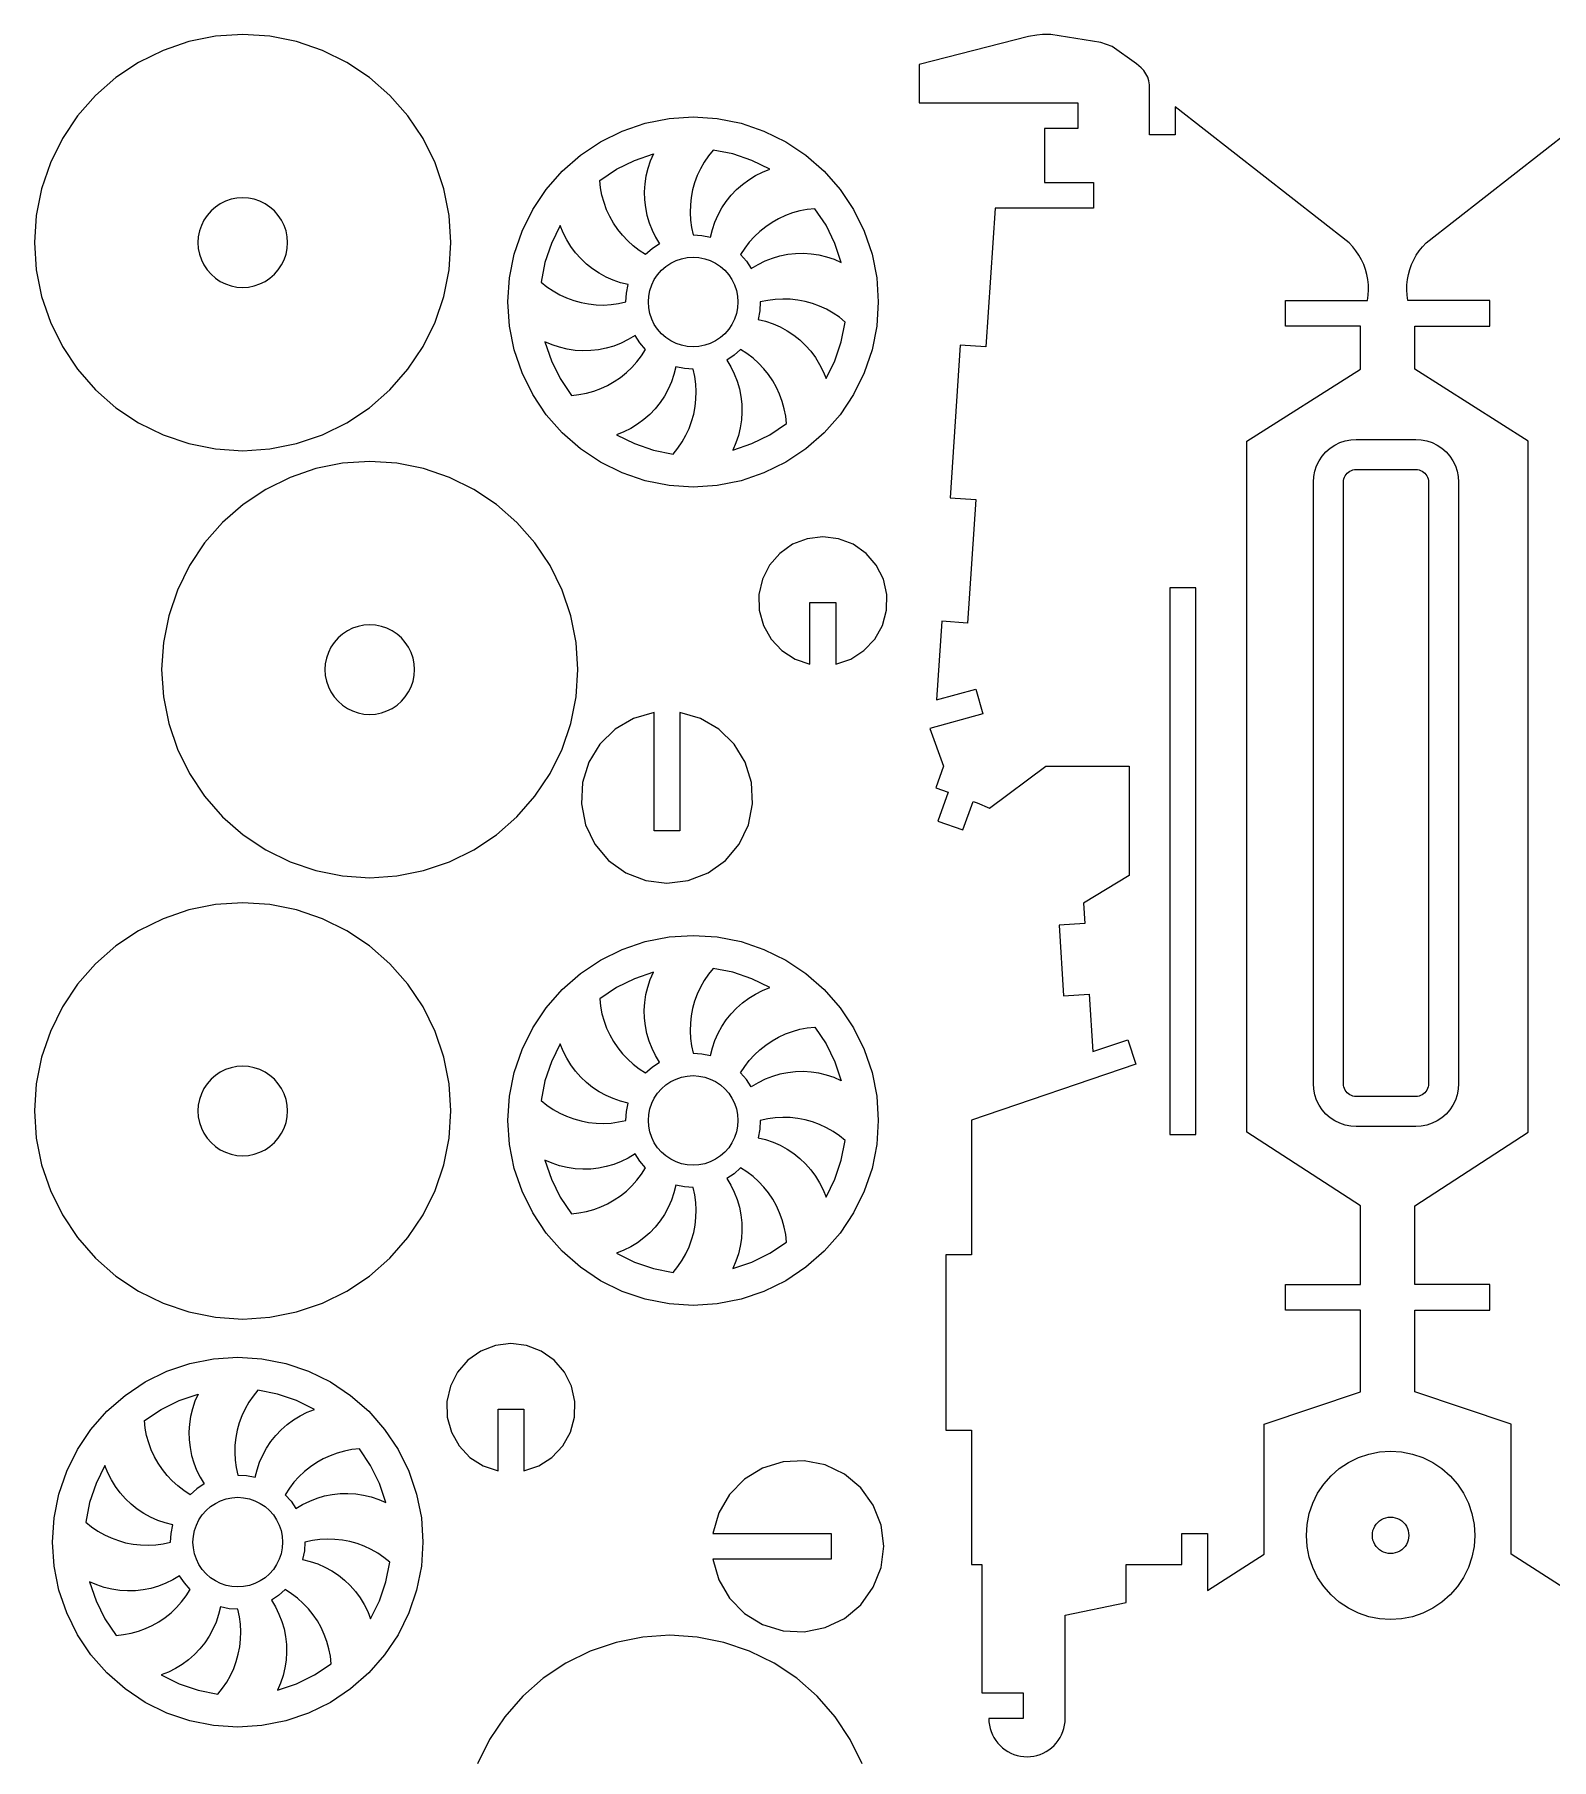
# Model space of a CAD drawing. Extents: x -629.5 to -535.7, y 368.1 to 423.3.
# Drawn here: x -629.43 to -599.98, y 389.8 to 423.31 of the extents above; entities that cross this region are included whole.
import ezdxf

# ---------------------------------------------------------------- set-up
doc = ezdxf.new("R2010")
doc.units = 0
doc.header["$MEASUREMENT"] = 0
doc.layers.get('0').update_dxf_attribs({"linetype": 'CONTINUOUS'})

msp = doc.modelspace()

# ---------------------------------------------------------------- linework, layer by layer
for points in [[(-624.341, 423.169), (-624.859, 423.272), (-625.387, 423.307), (-625.914, 423.272), (-626.433, 423.169), (-626.933, 422.999), (-627.408, 422.765), (-627.847, 422.471), (-628.245, 422.123), (-628.593, 421.725), (-628.887, 421.286), (-629.121, 420.811), (-629.291, 420.311), (-629.394, 419.792), (-629.429, 419.265), (-629.394, 418.737), (-629.291, 418.219), (-629.121, 417.718), (-628.887, 417.244), (-628.593, 416.804), (-628.245, 416.407), (-627.847, 416.058), (-627.408, 415.764), (-626.933, 415.531), (-626.433, 415.361), (-625.914, 415.257), (-625.387, 415.223), (-624.859, 415.257), (-624.341, 415.361), (-623.84, 415.531), (-623.366, 415.764), (-622.926, 416.058), (-622.529, 416.407), (-622.18, 416.804), (-621.886, 417.244), (-621.653, 417.718), (-621.483, 418.219), (-621.379, 418.737), (-621.345, 419.265), (-621.379, 419.792), (-621.483, 420.311), (-621.653, 420.811), (-621.886, 421.286), (-622.18, 421.725), (-622.529, 422.123), (-622.926, 422.471), (-623.366, 422.765), (-623.84, 422.999)], [(-611.036, 391.098), (-610.237, 391.098), (-610.237, 390.598), (-610.902, 390.598), (-610.899, 390.533), (-610.89, 390.469), (-610.876, 390.406), (-610.857, 390.344), (-610.832, 390.284), (-610.802, 390.227), (-610.767, 390.172), (-610.728, 390.121), (-610.684, 390.073), (-610.637, 390.03), (-610.585, 389.99), (-610.531, 389.955), (-610.473, 389.926), (-610.414, 389.901), (-610.352, 389.881), (-610.289, 389.867), (-610.225, 389.859), (-610.16, 389.856), (-610.095, 389.859), (-610.031, 389.867), (-609.968, 389.881), (-609.907, 389.901), (-609.847, 389.926), (-609.789, 389.955), (-609.735, 389.99), (-609.684, 390.03), (-609.636, 390.073), (-609.592, 390.121), (-609.553, 390.172), (-609.518, 390.227), (-609.488, 390.284), (-609.463, 390.344), (-609.444, 390.406), (-609.43, 390.469), (-609.421, 390.533), (-609.419, 390.598), (-609.419, 392.604), (-608.235, 392.853), (-608.235, 393.587), (-607.158, 393.587), (-607.158, 394.189), (-606.658, 394.189), (-606.658, 393.082), (-605.557, 393.791), (-605.557, 396.317), (-603.686, 396.941), (-603.686, 398.529), (-605.142, 398.529), (-605.142, 399.029), (-603.686, 399.029), (-603.686, 400.557), (-605.892, 401.984), (-605.892, 415.407), (-603.686, 416.808), (-603.686, 417.642), (-605.142, 417.642), (-605.142, 418.142), (-603.552, 418.142), (-603.538, 418.243), (-603.532, 418.344), (-603.534, 418.446), (-603.545, 418.547), (-603.564, 418.646), (-603.591, 418.744), (-603.625, 418.84), (-603.668, 418.932), (-603.718, 419.02), (-603.775, 419.104), (-603.838, 419.184), (-603.908, 419.257), (-607.286, 421.904), (-607.286, 421.357), (-607.785, 421.357), (-607.785, 422.332), (-607.796, 422.406), (-607.818, 422.478), (-607.851, 422.545), (-607.893, 422.607), (-607.944, 422.662), (-608.035, 422.736), (-608.509, 423.074), (-608.725, 423.154), (-609.696, 423.307), (-609.861, 423.306), (-609.971, 423.296), (-610.134, 423.268), (-612.252, 422.722), (-612.252, 421.98), (-609.172, 421.98), (-609.172, 421.48), (-609.821, 421.48), (-609.821, 420.435), (-608.873, 420.435), (-608.873, 419.935), (-610.781, 419.935), (-610.958, 417.237), (-611.457, 417.27), (-611.654, 414.306), (-611.156, 414.272), (-611.315, 411.876), (-611.814, 411.909), (-611.915, 410.382), (-611.155, 410.594), (-611.021, 410.112), (-612.048, 409.826), (-611.78, 409.097), (-611.929, 408.677), (-611.689, 408.592), (-611.889, 408.029), (-611.404, 407.857), (-611.207, 408.411), (-611.131, 408.384), (-610.889, 408.28), (-609.796, 409.097), (-608.179, 409.097), (-608.179, 406.969), (-609.063, 406.433), (-609.038, 406.04), (-609.537, 406.009), (-609.453, 404.633), (-608.954, 404.664), (-608.885, 403.551), (-608.206, 403.783), (-608.045, 403.309), (-611.239, 402.221), (-611.239, 399.602), (-611.739, 399.602), (-611.739, 396.2), (-611.239, 396.2), (-611.239, 393.587), (-611.036, 393.587)], [(-613.17, 417.18), (-613.321, 416.735), (-613.529, 416.313), (-613.791, 415.922), (-614.101, 415.569), (-614.454, 415.259), (-614.845, 414.998), (-615.267, 414.79), (-615.712, 414.639), (-616.173, 414.547), (-616.642, 414.516), (-617.111, 414.547), (-617.573, 414.639), (-618.018, 414.79), (-618.44, 414.998), (-618.83, 415.259), (-619.184, 415.569), (-619.494, 415.922), (-619.755, 416.313), (-619.963, 416.735), (-620.114, 417.18), (-620.206, 417.641), (-620.237, 418.111), (-620.206, 418.58), (-620.114, 419.041), (-619.963, 419.486), (-619.755, 419.908), (-619.494, 420.299), (-619.184, 420.652), (-618.83, 420.962), (-618.44, 421.224), (-618.018, 421.431), (-617.573, 421.583), (-617.111, 421.674), (-616.642, 421.705), (-616.173, 421.674), (-615.712, 421.583), (-615.267, 421.431), (-614.845, 421.224), (-614.454, 420.962), (-614.101, 420.652), (-613.791, 420.299), (-613.529, 419.908), (-613.321, 419.486), (-613.17, 419.041), (-613.079, 418.58), (-613.048, 418.111), (-613.079, 417.641)], [(-618.412, 420.183), (-618.439, 420.327), (-618.455, 420.473), (-618.131, 420.689), (-617.782, 420.862), (-617.413, 420.987), (-617.474, 420.847), (-617.522, 420.702), (-617.558, 420.554), (-617.581, 420.403), (-617.59, 420.25), (-617.586, 420.097), (-617.569, 419.946), (-617.539, 419.796), (-617.496, 419.649), (-617.441, 419.507), (-617.373, 419.37), (-617.294, 419.24), (-617.436, 419.145), (-617.564, 419.032), (-617.688, 419.112), (-617.804, 419.201), (-617.913, 419.299), (-618.014, 419.406), (-618.106, 419.521), (-618.188, 419.642), (-618.26, 419.77), (-618.322, 419.903), (-618.372, 420.041)], [(-616.642, 419.414), (-616.472, 419.403), (-616.305, 419.37), (-616.269, 419.518), (-616.22, 419.663), (-616.158, 419.803), (-616.085, 419.937), (-616, 420.064), (-615.905, 420.183), (-615.8, 420.294), (-615.685, 420.395), (-615.562, 420.485), (-615.432, 420.565), (-615.295, 420.633), (-615.153, 420.689), (-615.503, 420.862), (-615.872, 420.987), (-616.254, 421.063), (-616.346, 420.948), (-616.428, 420.827), (-616.5, 420.699), (-616.562, 420.566), (-616.613, 420.428), (-616.652, 420.287), (-616.68, 420.143), (-616.696, 419.997), (-616.701, 419.85), (-616.693, 419.703), (-616.674, 419.558)], [(-624.696, 419.794), (-624.771, 419.88), (-624.857, 419.955), (-624.952, 420.018), (-625.054, 420.069), (-625.162, 420.105), (-625.273, 420.127), (-625.387, 420.135), (-625.5, 420.127), (-625.612, 420.105), (-625.72, 420.069), (-625.822, 420.018), (-625.916, 419.955), (-626.002, 419.88), (-626.077, 419.794), (-626.14, 419.7), (-626.19, 419.598), (-626.227, 419.49), (-626.249, 419.378), (-626.257, 419.265), (-626.249, 419.151), (-626.227, 419.04), (-626.19, 418.932), (-626.14, 418.83), (-626.077, 418.735), (-626.002, 418.65), (-625.916, 418.574), (-625.822, 418.511), (-625.72, 418.461), (-625.612, 418.424), (-625.5, 418.402), (-625.387, 418.395), (-625.273, 418.402), (-625.162, 418.424), (-625.054, 418.461), (-624.952, 418.511), (-624.857, 418.574), (-624.771, 418.65), (-624.696, 418.735), (-624.633, 418.83), (-624.583, 418.932), (-624.546, 419.04), (-624.524, 419.151), (-624.517, 419.265), (-624.524, 419.378), (-624.546, 419.49), (-624.583, 419.598), (-624.633, 419.7)], [(-615.608, 418.904), (-615.513, 418.762), (-615.383, 418.842), (-615.246, 418.909), (-615.103, 418.965), (-614.957, 419.008), (-614.807, 419.038), (-614.655, 419.055), (-614.503, 419.058), (-614.35, 419.049), (-614.199, 419.026), (-614.051, 418.991), (-613.906, 418.942), (-613.766, 418.881), (-613.891, 419.25), (-614.063, 419.6), (-614.28, 419.923), (-614.426, 419.908), (-614.57, 419.88), (-614.712, 419.841), (-614.849, 419.79), (-614.983, 419.729), (-615.111, 419.657), (-615.232, 419.574), (-615.347, 419.483), (-615.454, 419.382), (-615.552, 419.273), (-615.641, 419.156), (-615.72, 419.032)], [(-619.393, 419.25), (-619.519, 418.881), (-619.595, 418.499), (-619.48, 418.407), (-619.359, 418.325), (-619.231, 418.252), (-619.098, 418.191), (-618.96, 418.14), (-618.818, 418.1), (-618.674, 418.073), (-618.528, 418.056), (-618.382, 418.052), (-618.235, 418.06), (-618.089, 418.079), (-617.946, 418.111), (-617.935, 418.281), (-617.902, 418.448), (-618.05, 418.484), (-618.195, 418.533), (-618.334, 418.595), (-618.468, 418.668), (-618.595, 418.753), (-618.715, 418.848), (-618.825, 418.953), (-618.926, 419.068), (-619.017, 419.191), (-619.097, 419.321), (-619.165, 419.457), (-619.221, 419.599)], [(-616.867, 418.951), (-616.756, 418.973), (-616.642, 418.981), (-616.529, 418.973), (-616.417, 418.951), (-616.309, 418.914), (-616.207, 418.864), (-616.113, 418.801), (-616.027, 418.726), (-615.952, 418.64), (-615.889, 418.546), (-615.838, 418.444), (-615.802, 418.336), (-615.78, 418.224), (-615.772, 418.111), (-615.78, 417.997), (-615.802, 417.885), (-615.838, 417.778), (-615.889, 417.676), (-615.952, 417.581), (-616.027, 417.495), (-616.113, 417.42), (-616.207, 417.357), (-616.309, 417.307), (-616.417, 417.27), (-616.529, 417.248), (-616.642, 417.241), (-616.756, 417.248), (-616.867, 417.27), (-616.975, 417.307), (-617.077, 417.357), (-617.172, 417.42), (-617.257, 417.495), (-617.333, 417.581), (-617.396, 417.676), (-617.446, 417.778), (-617.483, 417.885), (-617.505, 417.997), (-617.512, 418.111), (-617.505, 418.224), (-617.483, 418.336), (-617.446, 418.444), (-617.396, 418.546), (-617.333, 418.64), (-617.257, 418.726), (-617.172, 418.801), (-617.077, 418.864), (-616.975, 418.914)], [(-613.69, 417.722), (-613.804, 417.814), (-613.926, 417.896), (-614.054, 417.969), (-614.187, 418.031), (-614.325, 418.081), (-614.466, 418.121), (-614.61, 418.149), (-614.756, 418.165), (-614.903, 418.169), (-615.05, 418.161), (-615.195, 418.142), (-615.339, 418.111), (-615.35, 417.94), (-615.383, 417.773), (-615.235, 417.737), (-615.09, 417.688), (-614.95, 417.626), (-614.816, 417.553), (-614.689, 417.469), (-614.57, 417.373), (-614.459, 417.268), (-614.358, 417.153), (-614.267, 417.031), (-614.188, 416.9), (-614.12, 416.764), (-614.063, 416.622), (-613.891, 416.971), (-613.766, 417.34)], [(-619.005, 416.298), (-618.859, 416.314), (-618.714, 416.341), (-618.573, 416.38), (-618.435, 416.431), (-618.302, 416.492), (-618.174, 416.565), (-618.052, 416.647), (-617.938, 416.739), (-617.831, 416.839), (-617.733, 416.948), (-617.643, 417.065), (-617.564, 417.189), (-617.677, 417.317), (-617.771, 417.459), (-617.902, 417.38), (-618.039, 417.312), (-618.181, 417.256), (-618.328, 417.214), (-618.477, 417.184), (-618.629, 417.167), (-618.782, 417.163), (-618.934, 417.172), (-619.085, 417.195), (-619.234, 417.231), (-619.378, 417.279), (-619.519, 417.34), (-619.393, 416.971), (-619.221, 416.622)], [(-614.83, 415.748), (-614.845, 415.894), (-614.873, 416.038), (-614.912, 416.18), (-614.963, 416.318), (-615.024, 416.451), (-615.096, 416.579), (-615.178, 416.701), (-615.27, 416.815), (-615.371, 416.922), (-615.48, 417.02), (-615.597, 417.109), (-615.72, 417.189), (-615.849, 417.076), (-615.99, 416.982), (-615.911, 416.851), (-615.844, 416.714), (-615.788, 416.572), (-615.745, 416.425), (-615.715, 416.276), (-615.698, 416.124), (-615.694, 415.971), (-615.704, 415.819), (-615.727, 415.668), (-615.762, 415.519), (-615.811, 415.374), (-615.872, 415.234), (-615.503, 415.36), (-615.153, 415.532)], [(-617.031, 415.158), (-616.939, 415.273), (-616.856, 415.394), (-616.784, 415.522), (-616.722, 415.655), (-616.672, 415.793), (-616.632, 415.934), (-616.604, 416.079), (-616.588, 416.224), (-616.584, 416.371), (-616.592, 416.518), (-616.611, 416.663), (-616.642, 416.807), (-616.812, 416.818), (-616.98, 416.851), (-617.016, 416.703), (-617.065, 416.558), (-617.126, 416.419), (-617.2, 416.285), (-617.284, 416.157), (-617.38, 416.038), (-617.485, 415.928), (-617.599, 415.827), (-617.722, 415.736), (-617.852, 415.656), (-617.989, 415.588), (-618.131, 415.532), (-617.782, 415.36), (-617.413, 415.234)], [(-604.429, 415.117), (-604.357, 415.199), (-604.275, 415.271), (-604.185, 415.332), (-604.087, 415.38), (-603.984, 415.415), (-603.877, 415.436), (-603.768, 415.443), (-602.615, 415.443), (-602.506, 415.436), (-602.399, 415.415), (-602.296, 415.38), (-602.198, 415.332), (-602.107, 415.271), (-602.025, 415.199), (-601.953, 415.117), (-601.893, 415.027), (-601.845, 414.929), (-601.81, 414.826), (-601.788, 414.719), (-601.781, 414.61), (-601.781, 402.929), (-601.788, 402.82), (-601.81, 402.713), (-601.845, 402.61), (-601.893, 402.512), (-601.953, 402.421), (-602.025, 402.339), (-602.107, 402.267), (-602.198, 402.207), (-602.296, 402.159), (-602.399, 402.124), (-602.506, 402.102), (-602.615, 402.095), (-603.768, 402.095), (-603.877, 402.102), (-603.984, 402.124), (-604.087, 402.159), (-604.185, 402.207), (-604.275, 402.267), (-604.357, 402.339), (-604.429, 402.421), (-604.49, 402.512), (-604.538, 402.61), (-604.573, 402.713), (-604.594, 402.82), (-604.601, 402.929), (-604.601, 414.61), (-604.594, 414.719), (-604.573, 414.826), (-604.538, 414.929), (-604.49, 415.027)], [(-622.392, 406.963), (-621.874, 407.066), (-621.373, 407.236), (-620.899, 407.47), (-620.46, 407.764), (-620.062, 408.113), (-619.713, 408.51), (-619.42, 408.95), (-619.186, 409.424), (-619.016, 409.924), (-618.913, 410.443), (-618.878, 410.971), (-618.913, 411.498), (-619.016, 412.017), (-619.186, 412.517), (-619.42, 412.992), (-619.713, 413.431), (-620.062, 413.829), (-620.46, 414.177), (-620.899, 414.471), (-621.373, 414.705), (-621.874, 414.875), (-622.392, 414.978), (-622.92, 415.012), (-623.448, 414.978), (-623.966, 414.875), (-624.467, 414.705), (-624.941, 414.471), (-625.381, 414.177), (-625.778, 413.829), (-626.127, 413.431), (-626.42, 412.992), (-626.654, 412.517), (-626.824, 412.017), (-626.927, 411.498), (-626.962, 410.971), (-626.927, 410.443), (-626.824, 409.924), (-626.654, 409.424), (-626.42, 408.95), (-626.127, 408.51), (-625.778, 408.113), (-625.381, 407.764), (-624.941, 407.47), (-624.467, 407.236), (-623.966, 407.066), (-623.448, 406.963), (-622.92, 406.929)], [(-602.384, 402.833), (-602.398, 402.804), (-602.416, 402.776), (-602.438, 402.752), (-602.462, 402.73), (-602.49, 402.712), (-602.519, 402.698), (-602.55, 402.687), (-602.582, 402.681), (-602.615, 402.679), (-603.768, 402.679), (-603.801, 402.681), (-603.833, 402.687), (-603.864, 402.698), (-603.893, 402.712), (-603.92, 402.73), (-603.945, 402.752), (-603.966, 402.776), (-603.985, 402.804), (-603.999, 402.833), (-604.009, 402.864), (-604.016, 402.896), (-604.018, 402.929), (-604.018, 414.61), (-604.016, 414.643), (-604.009, 414.675), (-603.999, 414.706), (-603.985, 414.735), (-603.966, 414.762), (-603.945, 414.787), (-603.92, 414.808), (-603.893, 414.826), (-603.864, 414.841), (-603.833, 414.851), (-603.801, 414.858), (-603.768, 414.86), (-602.615, 414.86), (-602.582, 414.858), (-602.55, 414.851), (-602.519, 414.841), (-602.49, 414.826), (-602.462, 414.808), (-602.438, 414.787), (-602.416, 414.762), (-602.398, 414.735), (-602.384, 414.706), (-602.373, 414.675), (-602.367, 414.643), (-602.365, 414.61), (-602.365, 402.929), (-602.367, 402.896), (-602.373, 402.864)], [(-614.374, 412.275), (-613.874, 412.275), (-613.874, 411.078), (-613.584, 411.176), (-613.327, 411.34), (-613.117, 411.562), (-612.968, 411.828), (-612.887, 412.123), (-612.881, 412.428), (-612.948, 412.726), (-613.086, 412.998), (-613.286, 413.229), (-613.536, 413.405), (-613.82, 413.514), (-614.124, 413.552), (-614.427, 413.514), (-614.711, 413.405), (-614.961, 413.229), (-615.161, 412.998), (-615.299, 412.726), (-615.366, 412.428), (-615.36, 412.123), (-615.279, 411.828), (-615.13, 411.562), (-614.92, 411.34), (-614.663, 411.176), (-614.374, 411.078)], [(-607.385, 412.561), (-607.385, 401.943), (-606.885, 401.943), (-606.885, 412.561)], [(-622.39, 411.661), (-622.485, 411.724), (-622.587, 411.774), (-622.695, 411.811), (-622.806, 411.833), (-622.92, 411.841), (-623.034, 411.833), (-623.145, 411.811), (-623.253, 411.774), (-623.355, 411.724), (-623.45, 411.661), (-623.535, 411.586), (-623.61, 411.5), (-623.673, 411.406), (-623.724, 411.304), (-623.76, 411.196), (-623.783, 411.084), (-623.79, 410.971), (-623.783, 410.857), (-623.76, 410.745), (-623.724, 410.638), (-623.673, 410.536), (-623.61, 410.441), (-623.535, 410.355), (-623.45, 410.28), (-623.355, 410.217), (-623.253, 410.167), (-623.145, 410.13), (-623.034, 410.108), (-622.92, 410.101), (-622.806, 410.108), (-622.695, 410.13), (-622.587, 410.167), (-622.485, 410.217), (-622.39, 410.28), (-622.305, 410.355), (-622.23, 410.441), (-622.167, 410.536), (-622.116, 410.638), (-622.08, 410.745), (-622.057, 410.857), (-622.05, 410.971), (-622.057, 411.084), (-622.08, 411.196), (-622.116, 411.304), (-622.167, 411.406), (-622.23, 411.5), (-622.305, 411.586)], [(-616.9, 407.842), (-617.4, 407.842), (-617.4, 410.135), (-617.798, 410.022), (-618.157, 409.815), (-618.453, 409.525), (-618.669, 409.171), (-618.791, 408.775), (-618.811, 408.362), (-618.729, 407.955), (-618.549, 407.582), (-618.283, 407.265), (-617.946, 407.023), (-617.561, 406.872), (-617.15, 406.82), (-616.738, 406.872), (-616.353, 407.023), (-616.016, 407.265), (-615.75, 407.582), (-615.57, 407.955), (-615.488, 408.362), (-615.508, 408.775), (-615.63, 409.171), (-615.846, 409.525), (-616.142, 409.815), (-616.501, 410.022), (-616.9, 410.135)], [(-627.847, 405.605), (-628.245, 405.257), (-628.593, 404.859), (-628.887, 404.42), (-629.121, 403.945), (-629.291, 403.445), (-629.394, 402.926), (-629.429, 402.399), (-629.394, 401.871), (-629.291, 401.353), (-629.121, 400.852), (-628.887, 400.378), (-628.593, 399.938), (-628.245, 399.541), (-627.847, 399.192), (-627.408, 398.898), (-626.933, 398.664), (-626.433, 398.495), (-625.914, 398.391), (-625.387, 398.357), (-624.859, 398.391), (-624.341, 398.495), (-623.84, 398.664), (-623.366, 398.898), (-622.926, 399.192), (-622.529, 399.541), (-622.18, 399.938), (-621.886, 400.378), (-621.653, 400.852), (-621.483, 401.353), (-621.379, 401.871), (-621.345, 402.399), (-621.379, 402.926), (-621.483, 403.445), (-621.653, 403.945), (-621.886, 404.42), (-622.18, 404.859), (-622.529, 405.257), (-622.926, 405.605), (-623.366, 405.899), (-623.84, 406.133), (-624.341, 406.303), (-624.859, 406.406), (-625.387, 406.44), (-625.914, 406.406), (-626.433, 406.303), (-626.933, 406.133), (-627.408, 405.899)], [(-613.321, 403.59), (-613.17, 403.145), (-613.079, 402.684), (-613.048, 402.215), (-613.079, 401.746), (-613.17, 401.284), (-613.321, 400.839), (-613.529, 400.418), (-613.791, 400.027), (-614.101, 399.673), (-614.454, 399.363), (-614.845, 399.102), (-615.267, 398.894), (-615.712, 398.743), (-616.173, 398.651), (-616.642, 398.62), (-617.111, 398.651), (-617.573, 398.743), (-618.018, 398.894), (-618.44, 399.102), (-618.83, 399.363), (-619.184, 399.673), (-619.494, 400.027), (-619.755, 400.418), (-619.963, 400.839), (-620.114, 401.284), (-620.206, 401.746), (-620.237, 402.215), (-620.206, 402.684), (-620.114, 403.145), (-619.963, 403.59), (-619.755, 404.012), (-619.494, 404.403), (-619.184, 404.756), (-618.83, 405.066), (-618.44, 405.328), (-618.018, 405.536), (-617.573, 405.687), (-617.111, 405.778), (-616.642, 405.809), (-616.173, 405.778), (-615.712, 405.687), (-615.267, 405.536), (-614.845, 405.328), (-614.454, 405.066), (-614.101, 404.756), (-613.791, 404.403), (-613.529, 404.012)], [(-617.436, 403.249), (-617.294, 403.344), (-617.373, 403.474), (-617.441, 403.611), (-617.496, 403.754), (-617.539, 403.9), (-617.569, 404.05), (-617.586, 404.202), (-617.59, 404.354), (-617.581, 404.507), (-617.558, 404.658), (-617.522, 404.806), (-617.474, 404.951), (-617.413, 405.091), (-617.782, 404.966), (-618.131, 404.794), (-618.455, 404.577), (-618.439, 404.431), (-618.412, 404.287), (-618.372, 404.145), (-618.322, 404.008), (-618.26, 403.874), (-618.188, 403.746), (-618.106, 403.625), (-618.014, 403.51), (-617.913, 403.403), (-617.804, 403.305), (-617.688, 403.216), (-617.564, 403.137)], [(-616.254, 405.167), (-616.346, 405.053), (-616.428, 404.931), (-616.5, 404.803), (-616.562, 404.67), (-616.613, 404.532), (-616.652, 404.391), (-616.68, 404.247), (-616.696, 404.101), (-616.701, 403.954), (-616.693, 403.807), (-616.674, 403.662), (-616.642, 403.518), (-616.472, 403.507), (-616.305, 403.474), (-616.269, 403.622), (-616.22, 403.767), (-616.158, 403.907), (-616.085, 404.041), (-616, 404.168), (-615.905, 404.287), (-615.8, 404.398), (-615.685, 404.499), (-615.562, 404.59), (-615.432, 404.669), (-615.295, 404.738), (-615.153, 404.794), (-615.503, 404.966), (-615.872, 405.091)], [(-614.28, 404.028), (-614.063, 403.704), (-613.891, 403.354), (-613.766, 402.985), (-613.906, 403.046), (-614.051, 403.095), (-614.199, 403.13), (-614.35, 403.153), (-614.503, 403.163), (-614.655, 403.159), (-614.807, 403.142), (-614.957, 403.112), (-615.103, 403.069), (-615.246, 403.013), (-615.383, 402.946), (-615.513, 402.867), (-615.608, 403.008), (-615.72, 403.137), (-615.641, 403.26), (-615.552, 403.377), (-615.454, 403.486), (-615.347, 403.587), (-615.232, 403.679), (-615.111, 403.761), (-614.983, 403.833), (-614.849, 403.894), (-614.712, 403.945), (-614.57, 403.984), (-614.426, 404.012)], [(-619.393, 403.354), (-619.519, 402.985), (-619.595, 402.603), (-619.48, 402.511), (-619.359, 402.429), (-619.231, 402.357), (-619.098, 402.295), (-618.96, 402.244), (-618.818, 402.205), (-618.674, 402.177), (-618.528, 402.161), (-618.382, 402.156), (-618.235, 402.164), (-618.089, 402.184), (-617.946, 402.215), (-617.935, 402.385), (-617.902, 402.552), (-618.05, 402.589), (-618.195, 402.638), (-618.334, 402.699), (-618.468, 402.772), (-618.595, 402.857), (-618.715, 402.952), (-618.825, 403.057), (-618.926, 403.172), (-619.017, 403.295), (-619.097, 403.425), (-619.165, 403.562), (-619.221, 403.704)], [(-626.077, 401.869), (-626.002, 401.783), (-625.916, 401.708), (-625.822, 401.645), (-625.72, 401.595), (-625.612, 401.558), (-625.5, 401.536), (-625.387, 401.529), (-625.273, 401.536), (-625.162, 401.558), (-625.054, 401.595), (-624.952, 401.645), (-624.857, 401.708), (-624.771, 401.783), (-624.696, 401.869), (-624.633, 401.964), (-624.583, 402.066), (-624.546, 402.173), (-624.524, 402.285), (-624.517, 402.399), (-624.524, 402.512), (-624.546, 402.624), (-624.583, 402.732), (-624.633, 402.834), (-624.696, 402.928), (-624.771, 403.014), (-624.857, 403.089), (-624.952, 403.152), (-625.054, 403.202), (-625.162, 403.239), (-625.273, 403.261), (-625.387, 403.269), (-625.5, 403.261), (-625.612, 403.239), (-625.72, 403.202), (-625.822, 403.152), (-625.916, 403.089), (-626.002, 403.014), (-626.077, 402.928), (-626.14, 402.834), (-626.19, 402.732), (-626.227, 402.624), (-626.249, 402.512), (-626.257, 402.399), (-626.249, 402.285), (-626.227, 402.173), (-626.19, 402.066), (-626.14, 401.964)], [(-616.975, 403.019), (-616.867, 403.055), (-616.756, 403.077), (-616.642, 403.085), (-616.529, 403.077), (-616.417, 403.055), (-616.309, 403.019), (-616.207, 402.968), (-616.113, 402.905), (-616.027, 402.83), (-615.952, 402.744), (-615.889, 402.65), (-615.838, 402.548), (-615.802, 402.44), (-615.78, 402.328), (-615.772, 402.215), (-615.78, 402.101), (-615.802, 401.99), (-615.838, 401.882), (-615.889, 401.78), (-615.952, 401.685), (-616.027, 401.6), (-616.113, 401.525), (-616.207, 401.461), (-616.309, 401.411), (-616.417, 401.374), (-616.529, 401.352), (-616.642, 401.345), (-616.756, 401.352), (-616.867, 401.374), (-616.975, 401.411), (-617.077, 401.461), (-617.172, 401.525), (-617.257, 401.6), (-617.333, 401.685), (-617.396, 401.78), (-617.446, 401.882), (-617.483, 401.99), (-617.505, 402.101), (-617.512, 402.215), (-617.505, 402.328), (-617.483, 402.44), (-617.446, 402.548), (-617.396, 402.65), (-617.333, 402.744), (-617.257, 402.83), (-617.172, 402.905), (-617.077, 402.968)], [(-613.69, 401.826), (-613.804, 401.918), (-613.926, 402.001), (-614.054, 402.073), (-614.187, 402.135), (-614.325, 402.186), (-614.466, 402.225), (-614.61, 402.253), (-614.756, 402.269), (-614.903, 402.273), (-615.05, 402.266), (-615.195, 402.246), (-615.339, 402.215), (-615.35, 402.045), (-615.383, 401.877), (-615.235, 401.841), (-615.09, 401.792), (-614.95, 401.731), (-614.816, 401.657), (-614.689, 401.573), (-614.57, 401.477), (-614.459, 401.372), (-614.358, 401.258), (-614.267, 401.135), (-614.188, 401.005), (-614.12, 400.868), (-614.063, 400.726), (-613.891, 401.075), (-613.766, 401.444)], [(-619.005, 400.402), (-618.859, 400.418), (-618.714, 400.445), (-618.573, 400.485), (-618.435, 400.535), (-618.302, 400.597), (-618.174, 400.669), (-618.052, 400.751), (-617.938, 400.843), (-617.831, 400.944), (-617.733, 401.053), (-617.643, 401.169), (-617.564, 401.293), (-617.677, 401.421), (-617.771, 401.563), (-617.902, 401.484), (-618.039, 401.416), (-618.181, 401.361), (-618.328, 401.318), (-618.477, 401.288), (-618.629, 401.271), (-618.782, 401.267), (-618.934, 401.276), (-619.085, 401.299), (-619.234, 401.335), (-619.378, 401.383), (-619.519, 401.444), (-619.393, 401.075), (-619.221, 400.726)], [(-614.83, 399.852), (-614.845, 399.998), (-614.873, 400.143), (-614.912, 400.284), (-614.963, 400.422), (-615.024, 400.555), (-615.096, 400.683), (-615.178, 400.805), (-615.27, 400.919), (-615.371, 401.026), (-615.48, 401.124), (-615.597, 401.214), (-615.72, 401.293), (-615.849, 401.18), (-615.99, 401.086), (-615.911, 400.955), (-615.844, 400.818), (-615.788, 400.676), (-615.745, 400.529), (-615.715, 400.38), (-615.698, 400.228), (-615.694, 400.075), (-615.704, 399.923), (-615.727, 399.772), (-615.762, 399.623), (-615.811, 399.479), (-615.872, 399.338), (-615.503, 399.464), (-615.153, 399.636)], [(-617.031, 399.262), (-616.939, 399.377), (-616.856, 399.498), (-616.784, 399.626), (-616.722, 399.759), (-616.672, 399.897), (-616.632, 400.039), (-616.604, 400.183), (-616.588, 400.329), (-616.584, 400.475), (-616.592, 400.622), (-616.611, 400.768), (-616.642, 400.911), (-616.812, 400.922), (-616.98, 400.955), (-617.016, 400.807), (-617.065, 400.663), (-617.126, 400.523), (-617.2, 400.389), (-617.284, 400.262), (-617.38, 400.142), (-617.485, 400.032), (-617.599, 399.931), (-617.722, 399.84), (-617.852, 399.76), (-617.989, 399.692), (-618.131, 399.636), (-617.782, 399.464), (-617.413, 399.338)], [(-620.429, 396.605), (-619.929, 396.605), (-619.929, 395.408), (-619.64, 395.505), (-619.383, 395.67), (-619.173, 395.892), (-619.023, 396.158), (-618.943, 396.453), (-618.936, 396.758), (-619.004, 397.056), (-619.142, 397.328), (-619.342, 397.559), (-619.591, 397.735), (-619.876, 397.844), (-620.179, 397.882), (-620.482, 397.844), (-620.767, 397.735), (-621.017, 397.559), (-621.217, 397.328), (-621.355, 397.056), (-621.422, 396.758), (-621.416, 396.453), (-621.335, 396.158), (-621.186, 395.892), (-620.976, 395.67), (-620.719, 395.505), (-620.429, 395.408)], [(-622.01, 393.093), (-622.161, 392.648), (-622.369, 392.226), (-622.631, 391.835), (-622.941, 391.482), (-623.294, 391.172), (-623.685, 390.911), (-624.107, 390.703), (-624.552, 390.552), (-625.013, 390.46), (-625.482, 390.429), (-625.952, 390.46), (-626.413, 390.552), (-626.858, 390.703), (-627.28, 390.911), (-627.671, 391.172), (-628.024, 391.482), (-628.334, 391.835), (-628.595, 392.226), (-628.803, 392.648), (-628.954, 393.093), (-629.046, 393.554), (-629.077, 394.024), (-629.046, 394.493), (-628.954, 394.954), (-628.803, 395.399), (-628.595, 395.821), (-628.334, 396.212), (-628.024, 396.565), (-627.671, 396.875), (-627.28, 397.136), (-626.858, 397.344), (-626.413, 397.496), (-625.952, 397.587), (-625.482, 397.618), (-625.013, 397.587), (-624.552, 397.496), (-624.107, 397.344), (-623.685, 397.136), (-623.294, 396.875), (-622.941, 396.565), (-622.631, 396.212), (-622.369, 395.821), (-622.161, 395.399), (-622.01, 394.954), (-621.919, 394.493), (-621.888, 394.024), (-621.919, 393.554)], [(-627.252, 396.096), (-627.279, 396.24), (-627.295, 396.386), (-626.971, 396.602), (-626.622, 396.775), (-626.253, 396.9), (-626.314, 396.76), (-626.362, 396.615), (-626.398, 396.466), (-626.421, 396.315), (-626.43, 396.163), (-626.426, 396.01), (-626.409, 395.859), (-626.379, 395.709), (-626.336, 395.562), (-626.281, 395.42), (-626.213, 395.283), (-626.134, 395.153), (-626.276, 395.058), (-626.404, 394.945), (-626.528, 395.025), (-626.644, 395.114), (-626.754, 395.212), (-626.854, 395.319), (-626.946, 395.433), (-627.028, 395.555), (-627.1, 395.683), (-627.162, 395.816), (-627.212, 395.954)], [(-625.482, 395.327), (-625.312, 395.316), (-625.145, 395.283), (-625.109, 395.431), (-625.06, 395.576), (-624.998, 395.716), (-624.925, 395.85), (-624.84, 395.977), (-624.745, 396.096), (-624.64, 396.207), (-624.525, 396.308), (-624.402, 396.398), (-624.272, 396.478), (-624.136, 396.546), (-623.993, 396.602), (-624.343, 396.775), (-624.712, 396.9), (-625.094, 396.976), (-625.186, 396.861), (-625.268, 396.74), (-625.341, 396.612), (-625.402, 396.479), (-625.453, 396.341), (-625.493, 396.2), (-625.52, 396.056), (-625.537, 395.91), (-625.541, 395.763), (-625.533, 395.616), (-625.514, 395.471)], [(-624.448, 394.817), (-624.353, 394.675), (-624.223, 394.755), (-624.086, 394.822), (-623.944, 394.878), (-623.797, 394.921), (-623.647, 394.951), (-623.495, 394.968), (-623.343, 394.971), (-623.19, 394.962), (-623.039, 394.939), (-622.891, 394.903), (-622.746, 394.855), (-622.606, 394.794), (-622.731, 395.163), (-622.904, 395.512), (-623.12, 395.836), (-623.266, 395.82), (-623.41, 395.793), (-623.552, 395.754), (-623.689, 395.703), (-623.823, 395.642), (-623.951, 395.57), (-624.072, 395.487), (-624.187, 395.396), (-624.294, 395.295), (-624.392, 395.186), (-624.481, 395.069), (-624.56, 394.945)], [(-603.526, 392.576), (-603.728, 392.644), (-603.92, 392.739), (-604.098, 392.858), (-604.259, 392.999), (-604.4, 393.16), (-604.519, 393.338), (-604.613, 393.529), (-604.682, 393.732), (-604.724, 393.942), (-604.738, 394.155), (-604.724, 394.369), (-604.682, 394.579), (-604.613, 394.781), (-604.519, 394.973), (-604.4, 395.151), (-604.259, 395.312), (-604.098, 395.453), (-603.92, 395.572), (-603.728, 395.666), (-603.526, 395.735), (-603.316, 395.777), (-603.102, 395.791), (-602.889, 395.777), (-602.679, 395.735), (-602.476, 395.666), (-602.285, 395.572), (-602.107, 395.453), (-601.946, 395.312), (-601.805, 395.151), (-601.686, 394.973), (-601.591, 394.781), (-601.523, 394.579), (-601.481, 394.369), (-601.467, 394.155), (-601.481, 393.942), (-601.523, 393.732), (-601.591, 393.529), (-601.686, 393.338), (-601.805, 393.16), (-601.946, 392.999), (-602.107, 392.858), (-602.285, 392.739), (-602.476, 392.644), (-602.679, 392.576), (-602.889, 392.534), (-603.102, 392.52), (-603.316, 392.534)], [(-628.233, 395.163), (-628.359, 394.794), (-628.435, 394.412), (-628.32, 394.32), (-628.199, 394.238), (-628.071, 394.165), (-627.938, 394.104), (-627.8, 394.053), (-627.659, 394.013), (-627.514, 393.985), (-627.368, 393.969), (-627.222, 393.965), (-627.075, 393.973), (-626.93, 393.992), (-626.786, 394.024), (-626.775, 394.194), (-626.742, 394.361), (-626.89, 394.397), (-627.035, 394.446), (-627.174, 394.508), (-627.308, 394.581), (-627.435, 394.666), (-627.555, 394.761), (-627.665, 394.866), (-627.766, 394.981), (-627.857, 395.103), (-627.937, 395.234), (-628.005, 395.37), (-628.061, 395.512)], [(-613.964, 394.193), (-613.964, 393.693), (-616.257, 393.693), (-616.144, 393.294), (-615.937, 392.935), (-615.647, 392.639), (-615.293, 392.423), (-614.897, 392.301), (-614.484, 392.281), (-614.077, 392.363), (-613.704, 392.543), (-613.387, 392.809), (-613.145, 393.146), (-612.994, 393.532), (-612.942, 393.943), (-612.994, 394.354), (-613.145, 394.74), (-613.387, 395.076), (-613.704, 395.343), (-614.077, 395.522), (-614.484, 395.605), (-614.897, 395.584), (-615.293, 395.462), (-615.647, 395.247), (-615.937, 394.95), (-616.144, 394.592), (-616.257, 394.193)], [(-625.708, 394.864), (-625.596, 394.886), (-625.482, 394.894), (-625.369, 394.886), (-625.257, 394.864), (-625.149, 394.827), (-625.047, 394.777), (-624.953, 394.714), (-624.867, 394.639), (-624.792, 394.553), (-624.729, 394.459), (-624.679, 394.356), (-624.642, 394.249), (-624.62, 394.137), (-624.612, 394.024), (-624.62, 393.91), (-624.642, 393.798), (-624.679, 393.691), (-624.729, 393.588), (-624.792, 393.494), (-624.867, 393.408), (-624.953, 393.333), (-625.047, 393.27), (-625.149, 393.22), (-625.257, 393.183), (-625.369, 393.161), (-625.482, 393.153), (-625.596, 393.161), (-625.708, 393.183), (-625.815, 393.22), (-625.917, 393.27), (-626.012, 393.333), (-626.098, 393.408), (-626.173, 393.494), (-626.236, 393.588), (-626.286, 393.691), (-626.323, 393.798), (-626.345, 393.91), (-626.352, 394.024), (-626.345, 394.137), (-626.323, 394.249), (-626.286, 394.356), (-626.236, 394.459), (-626.173, 394.553), (-626.098, 394.639), (-626.012, 394.714), (-625.917, 394.777), (-625.815, 394.827)], [(-603.194, 393.814), (-603.237, 393.829), (-603.279, 393.849), (-603.317, 393.875), (-603.352, 393.905), (-603.383, 393.94), (-603.408, 393.979), (-603.429, 394.02), (-603.444, 394.064), (-603.453, 394.109), (-603.456, 394.155), (-603.453, 394.201), (-603.444, 394.247), (-603.429, 394.291), (-603.408, 394.332), (-603.383, 394.37), (-603.352, 394.405), (-603.317, 394.436), (-603.279, 394.461), (-603.237, 394.482), (-603.194, 394.497), (-603.148, 394.506), (-603.102, 394.509), (-603.056, 394.506), (-603.011, 394.497), (-602.967, 394.482), (-602.926, 394.461), (-602.887, 394.436), (-602.852, 394.405), (-602.822, 394.37), (-602.796, 394.332), (-602.776, 394.291), (-602.761, 394.247), (-602.752, 394.201), (-602.749, 394.155), (-602.752, 394.109), (-602.761, 394.064), (-602.776, 394.02), (-602.796, 393.979), (-602.822, 393.94), (-602.852, 393.905), (-602.887, 393.875), (-602.926, 393.849), (-602.967, 393.829), (-603.011, 393.814), (-603.056, 393.805), (-603.102, 393.802), (-603.148, 393.805)], [(-622.53, 393.635), (-622.644, 393.727), (-622.766, 393.809), (-622.894, 393.882), (-623.027, 393.943), (-623.165, 393.994), (-623.306, 394.034), (-623.45, 394.062), (-623.596, 394.078), (-623.743, 394.082), (-623.89, 394.074), (-624.035, 394.055), (-624.179, 394.024), (-624.19, 393.853), (-624.223, 393.686), (-624.075, 393.65), (-623.93, 393.601), (-623.79, 393.539), (-623.656, 393.466), (-623.529, 393.381), (-623.41, 393.286), (-623.299, 393.181), (-623.198, 393.066), (-623.107, 392.944), (-623.028, 392.813), (-622.96, 392.677), (-622.904, 392.535), (-622.731, 392.884), (-622.606, 393.253)], [(-627.699, 392.227), (-627.555, 392.254), (-627.413, 392.293), (-627.275, 392.344), (-627.142, 392.405), (-627.014, 392.477), (-626.892, 392.56), (-626.778, 392.652), (-626.671, 392.752), (-626.573, 392.861), (-626.484, 392.978), (-626.404, 393.102), (-626.517, 393.23), (-626.611, 393.372), (-626.742, 393.292), (-626.879, 393.225), (-627.021, 393.169), (-627.168, 393.126), (-627.317, 393.096), (-627.469, 393.079), (-627.622, 393.076), (-627.774, 393.085), (-627.925, 393.108), (-628.074, 393.144), (-628.219, 393.192), (-628.359, 393.253), (-628.233, 392.884), (-628.061, 392.535), (-627.845, 392.211)], [(-623.67, 391.661), (-623.685, 391.807), (-623.713, 391.951), (-623.752, 392.093), (-623.803, 392.231), (-623.864, 392.364), (-623.936, 392.492), (-624.019, 392.614), (-624.11, 392.728), (-624.211, 392.835), (-624.32, 392.933), (-624.437, 393.022), (-624.56, 393.102), (-624.689, 392.989), (-624.83, 392.894), (-624.751, 392.764), (-624.684, 392.627), (-624.628, 392.485), (-624.585, 392.338), (-624.555, 392.188), (-624.538, 392.037), (-624.535, 391.884), (-624.544, 391.732), (-624.567, 391.581), (-624.602, 391.432), (-624.651, 391.287), (-624.712, 391.147), (-624.343, 391.272), (-623.993, 391.445)], [(-625.871, 391.071), (-625.779, 391.186), (-625.696, 391.307), (-625.624, 391.435), (-625.562, 391.568), (-625.512, 391.706), (-625.472, 391.847), (-625.444, 391.991), (-625.428, 392.137), (-625.424, 392.284), (-625.432, 392.431), (-625.451, 392.576), (-625.482, 392.72), (-625.652, 392.731), (-625.82, 392.764), (-625.856, 392.616), (-625.905, 392.471), (-625.966, 392.331), (-626.04, 392.197), (-626.124, 392.07), (-626.22, 391.951), (-626.325, 391.84), (-626.439, 391.739), (-626.562, 391.649), (-626.693, 391.569), (-626.829, 391.501), (-626.971, 391.445), (-626.622, 391.272), (-626.253, 391.147)]]:
    msp.add_lwpolyline(points, close=True)
for points in [[(-599.662, 393.082), (-600.764, 393.791), (-600.764, 396.317), (-602.635, 396.941), (-602.635, 398.529), (-601.179, 398.529), (-601.179, 399.029), (-602.635, 399.029), (-602.635, 400.557), (-600.429, 401.984), (-600.429, 415.407), (-602.635, 416.808), (-602.635, 417.642), (-601.179, 417.642), (-601.179, 418.142), (-602.769, 418.142), (-602.783, 418.243), (-602.789, 418.344), (-602.787, 418.446), (-602.776, 418.547), (-602.757, 418.646), (-602.73, 418.744), (-602.695, 418.84), (-602.653, 418.932), (-602.603, 419.02), (-602.546, 419.104), (-602.482, 419.184), (-602.413, 419.257), (-599.035, 421.904)], [(-613.358, 389.719), (-613.592, 390.193), (-613.886, 390.633), (-614.235, 391.03), (-614.632, 391.379), (-615.072, 391.673), (-615.546, 391.906), (-616.046, 392.076), (-616.565, 392.18), (-617.093, 392.214), (-617.62, 392.18), (-618.139, 392.076), (-618.639, 391.906), (-619.113, 391.673), (-619.553, 391.379), (-619.951, 391.03), (-620.299, 390.633), (-620.593, 390.193), (-620.827, 389.719)]]:
    msp.add_lwpolyline(points)

doc.saveas('drawing.dxf')
